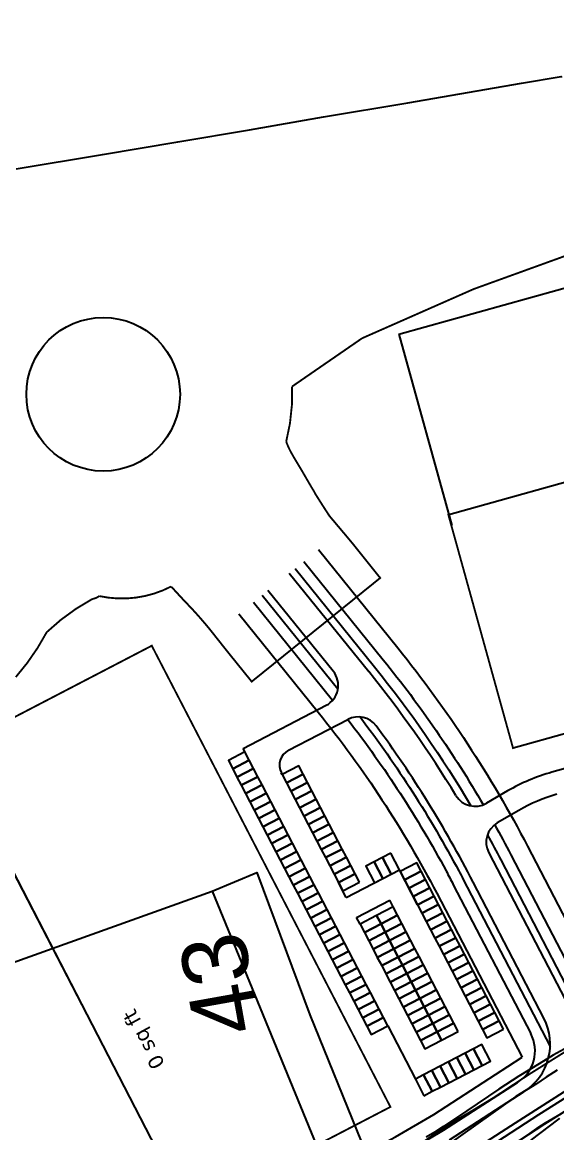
# Model space of a CAD drawing. Header units: millimetres. Extents: x 111502 to 977541, y 8702 to 1044108.
# Drawn here: x 489377.7 to 489520.3, y 241149.1 to 241445.6 of the extents above; entities that cross this region are included whole.
import ezdxf

# ---------------------------------------------------------------- set-up
doc = ezdxf.new("R2010")
doc.units = ezdxf.units.MM
doc.header["$LTSCALE"] = 0.25
doc.linetypes.add('DASHED2', pattern=[9.525, 6.35, -3.175])
for name, color, linetype in [('E HVSS As Laid HV', 10, 'Continuous'), ('X HVSS Site Background', 8, 'Continuous'), ('X HVSS Site Outline', 210, 'Continuous')]:
    doc.layers.add(name, color=color, linetype=linetype)
doc.styles.add('Proposed Employment Area - 11-089-MP013-01a$0$1250T35R', font='verdana.ttf', dxfattribs={"height": 4375})
doc.styles.add('Proposed Employment Area - 11-089-MP013-01a$0$2500T70R', font='arial.ttf', dxfattribs={"height": 17500})
doc.styles.add('Proposed Employment Area - 11-089-MP013-01a$0$Standard', font='txt')

# ---------------------------------------------------------------- blocks, each defined once
blk = doc.blocks.new('Proposed Commercial Boundary - 09.02.22')
at = {"layer": 'X HVSS Site Outline', "const_width": 500}
blk.add_lwpolyline([(489483268, 241145694), (489491363, 241151227), (489497125, 241154611), (489503578, 241158526), (489513186, 241164851), (489519698, 241168930), (489522924, 241170950)], dxfattribs=at)
blk.add_lwpolyline([(489560100, 241394418, 0.0509393), (489468378, 241361203), (489449682, 241348309, -0.0735198), (489448126, 241333635), (489448241, 241333312), (489448255, 241333274), (489448347, 241333033), (489448386, 241332933), (489448439, 241332800), (489448447, 241332781), (489448596, 241332424), (489448624, 241332359), (489448757, 241332061), (489448825, 241331914), (489449049, 241331450), (489449158, 241331235), (489449275, 241331011), (489449302, 241330960), (489449427, 241330729), (489449477, 241330638), (489449497, 241330602), (489449516, 241330569), (489449556, 241330496), (489449604, 241330409), (489449785, 241330085), (489449834, 241329998), (489449849, 241329972), (489450054, 241329610), (489450173, 241329399), (489450294, 241329201), (489450586, 241328719), (489450877, 241328237), (489451167, 241327755), (489451456, 241327272), (489451744, 241326789), (489452031, 241326304), (489452318, 241325818), (489452604, 241325329), (489452890, 241324836), (489453177, 241324341), (489453412, 241323932), (489453415, 241323926), (489453493, 241323791), (489453597, 241323612), (489453998, 241322923), (489454027, 241322872), (489454299, 241322408), (489454367, 241322292), (489454502, 241322061), (489455004, 241321211), (489455510, 241320380), (489455896, 241319652), (489456263, 241319067), (489456795, 241318222), (489457329, 241317379), (489457866, 241316538), (489458335, 241315808), (489458370, 241315753), (489458393, 241315718), (489458404, 241315701), (489458826, 241315048), (489458879, 241314966), (489458945, 241314864), (489459351, 241314240), (489459394, 241314173), (489459490, 241314027), (489459655, 241313775), (489459690, 241313732), (489459871, 241313518), (489460515, 241312752), (489460703, 241312529), (489461159, 241311987), (489461296, 241311825), (489461803, 241311222), (489462323, 241310605), (489462447, 241310457), (489462933, 241309880), (489462943, 241309867), (489463091, 241309692), (489463736, 241308926), (489464385, 241308154), (489465029, 241307379), (489465166, 241307216), (489465669, 241306611), (489465785, 241306472), (489466333, 241305791), (489466961, 241305006), (489467004, 241304952), (489467569, 241304245), (489467585, 241304225), (489468209, 241303444), (489468810, 241302692), (489468834, 241302663), (489469350, 241302017), (489469458, 241301881), (489469946, 241301270), (489470082, 241301100), (489470485, 241300596), (489470707, 241300319), (489471082, 241299850), (489471326, 241299548), (489471622, 241299180), (489471953, 241298769), (489472580, 241297990), (489473207, 241297211), (489438914, 241269537), (489438286, 241270315), (489437658, 241271093), (489437326, 241271504), (489437030, 241271872), (489436785, 241272174), (489436783, 241272177), (489436401, 241272650), (489436179, 241272926), (489435773, 241273428), (489435637, 241273597), (489435145, 241274206), (489435037, 241274341), (489434517, 241274984), (489434494, 241275013), (489433889, 241275762), (489433261, 241276541), (489433245, 241276561), (489432677, 241277265), (489432629, 241277324), (489431997, 241278115), (489431469, 241278780), (489431372, 241278903), (489430883, 241279520), (489430750, 241279687), (489430129, 241280470), (489429504, 241281257), (489428880, 241282050), (489428735, 241282234), (489428729, 241282243), (489428270, 241282824), (489428158, 241282963), (489427664, 241283577), (489427177, 241284171), (489427051, 241284324), (489426607, 241284856), (489426429, 241285066), (489425792, 241285812), (489425617, 241286014), (489425466, 241286188), (489425430, 241286229), (489425428, 241286231), (489425148, 241286552), (489425036, 241286681), (489424988, 241286736), (489424504, 241287285), (489424427, 241287371), (489424366, 241287439), (489423854, 241288008), (489423844, 241288019), (489423817, 241288049), (489423777, 241288093), (489423202, 241288719), (489422537, 241289429), (489421865, 241290133), (489421183, 241290832), (489417416, 241294923, -0.1748349), (489398236, 241292370, -0.1149553), (489396362, 241291582, 0.0665165), (489384220, 241282744, -0.0576049), (489375952, 241270743)], format="xyb", dxfattribs=at)
at = {"layer": 'X HVSS Site Outline'}
blk.add_lwpolyline([(489513364, 241147080, 500, 500, 0), (489521121, 241152972, 500, 500, 0)], format="xyseb", dxfattribs=at)
blk = doc.blocks.new('commercial background')
at = {"layer": 'X HVSS Site Background'}
for p, q in [((965.45, 891.34), (1120.53, 934.49)), ((965.45, 891.34), (979.66, 840.29)), ((936.25, 827.55), (957.44, 801.31)), ((947.99, 801.38), (930.57, 822.97)), ((923.97, 780.77), (946.09, 792.29)), ((936.05, 780.3), (951.85, 788.52)), ((845.79, 780.21), (908.28, 659.38)), ((925.58, 777.67), (923.97, 780.77)), ((1033.54, 781.94), (1006.35, 774.41)), ((934.37, 773.79), (934.13, 774.23)), ((994.5, 769.41), (988.88, 766.13)), ((997.53, 764.23), (991.77, 760.87)), ((989.47, 752.92), (1009.86, 713.71)), ((951.45, 740.96), (965.64, 748.35)), ((970.49, 739.03), (965.64, 748.35)), ((951.45, 740.96), (949.37, 744.96)), ((1004.2, 708.77), (985.33, 745.06)), ((954.22, 735.64), (963.09, 740.26)), ((964.01, 738.48), (963.09, 740.26)), ((955.14, 733.87), (954.22, 735.64)), ((962.51, 706.7), (969.9, 692.51)), ((979.01, 676.27), (998.91, 689.17)), ((998.91, 689.17), (998.94, 689.19)), ((1002.86, 683.03), (1013.66, 689.9)), ((982.86, 670.06), (1002.86, 683.03))]:
    blk.add_line(p, q, dxfattribs=at)
at = {"layer": 'X HVSS Site Background', "const_width": 0.5}
for points in [[(978.71, 843.14), (995.96, 780.87), (1141.45, 821.53), (1124.2, 883.8)], [(845.79, 780.21), (899.55, 808.19), (963.24, 685.07), (909.47, 657.09)]]:
    blk.add_lwpolyline(points, close=True, dxfattribs=at)
at = {"layer": 'X HVSS Site Background', "flags": 128}
for points in [[(944.03, 833.84), (965.22, 807.59, -0.049926), (999.82, 754.69), (1021.98, 712.07)], [(940.14, 830.69), (961.33, 804.45, -0.037767), (988.07, 765.66, -0.037767)], [(937.81, 828.81), (958.99, 802.56, -0.036569), (984.73, 765.42, -0.036569)], [(922.79, 816.69), (943.97, 790.44, -0.049926), (975.6, 742.09), (998.37, 698.31)], [(955.13, 789.18, -0.040997), (981.47, 748.11)], [(951.86, 788.52, -0.040933), (978.1, 748.07)], [(991.04, 760.45, -0.007332), (995.38, 752.38), (1014.3, 716, 0.411311), (1030.38, 710.84), (1040.13, 715.79), (1061.64, 725.24), (1074.16, 730.34), (1086.58, 735.65), (1096.71, 739.6), (1109.57, 743.75), (1117.13, 745.76), (1132.93, 749.22), (1144.09, 751.23), (1166.26, 755.18)], [(989.14, 757.69, -0.006138), (992.72, 751), (1015.08, 708)], [(978.1, 748.07, -0.003514), (980.03, 744.4), (1000.7, 704.66)], [(981.47, 748.11, -0.002205), (982.7, 745.79), (1005.88, 701.21)]]:
    blk.add_lwpolyline(points, format="xyb", dxfattribs=at)
for points in [[(929.01, 821.71), (949.25, 796.64)], [(926.68, 819.83), (947.82, 793.64)], [(930.08, 639.76), (941.99, 645.05), (962.72, 655.31), (973.56, 661.09), (984.44, 667.51), (1004.48, 680.51), (1015.2, 687.33), (1025.13, 692.88), (1032.85, 697.18), (1045.82, 703.76), (1066.83, 712.99), (1079.28, 718.07), (1091.61, 723.34), (1101.17, 727.07), (1113.32, 730.99), (1120.26, 732.83), (1135.53, 736.17), (1146.43, 738.13), (1169.41, 742.23), (1182.48, 744.53), (1213.04, 749.82), (1231.61, 752.93), (1244.73, 755.37)], [(783.77, 614.26), (805.16, 619.58), (840.27, 628.31), (852.75, 631.8), (861.02, 634.41), (880.73, 640.58), (900.63, 647.37), (916.7, 653.84), (934.22, 661.62), (954.36, 671.59), (964.6, 677.05), (974.8, 683.08), (994.59, 695.9), (998.37, 698.31)], [(886.97, 637.43), (902.37, 642.69), (918.65, 649.24), (936.34, 657.09), (956.64, 667.14), (967.05, 672.69), (977.44, 678.82), (997.2, 691.61), (997.2, 691.61), (997.2, 691.61)]]:
    blk.add_lwpolyline(points, dxfattribs=at)
at = {"layer": 'X HVSS Site Background'}
for points in [[(925.58, 777.67), (924.43, 779.89), (919.99, 777.58), (921.15, 775.36)], [(926.74, 775.45), (925.58, 777.67), (921.15, 775.36), (922.3, 773.14)], [(927.89, 773.23), (926.74, 775.45), (922.3, 773.14), (923.45, 770.93)], [(939.96, 773.88), (938.8, 776.09), (934.37, 773.79), (935.52, 771.57)], [(941.11, 771.66), (939.96, 773.88), (935.52, 771.57), (936.67, 769.35)], [(929.04, 771.02), (927.89, 773.23), (923.45, 770.93), (924.61, 768.71)], [(930.2, 768.8), (929.04, 771.02), (924.61, 768.71), (925.76, 766.49)], [(942.26, 769.44), (941.11, 771.66), (936.67, 769.35), (937.83, 767.13)], [(931.35, 766.58), (930.2, 768.8), (925.76, 766.49), (926.92, 764.27)], [(943.42, 767.22), (942.26, 769.44), (937.83, 767.13), (938.98, 764.91)], [(932.51, 764.36), (931.35, 766.58), (926.92, 764.27), (928.07, 762.05)], [(944.57, 765), (943.42, 767.22), (938.98, 764.91), (940.14, 762.7)], [(945.73, 762.79), (944.57, 765), (940.14, 762.7), (941.29, 760.48)], [(933.66, 762.14), (932.51, 764.36), (928.07, 762.05), (929.22, 759.84)], [(934.81, 759.93), (933.66, 762.14), (929.22, 759.84), (930.38, 757.62)], [(946.88, 760.57), (945.73, 762.79), (941.29, 760.48), (942.44, 758.26)], [(935.97, 757.71), (934.81, 759.93), (930.38, 757.62), (931.53, 755.4)], [(948.03, 758.35), (946.88, 760.57), (942.44, 758.26), (943.6, 756.04)], [(937.12, 755.49), (935.97, 757.71), (931.53, 755.4), (932.69, 753.18)], [(949.19, 756.13), (948.03, 758.35), (943.6, 756.04), (944.75, 753.83)], [(950.34, 753.92), (949.19, 756.13), (944.75, 753.83), (945.91, 751.61)], [(938.28, 753.27), (937.12, 755.49), (932.69, 753.18), (933.84, 750.97)], [(939.43, 751.06), (938.28, 753.27), (933.84, 750.97), (934.99, 748.75)], [(951.5, 751.7), (950.34, 753.92), (945.91, 751.61), (947.06, 749.39)], [(940.58, 748.84), (939.43, 751.06), (934.99, 748.75), (936.15, 746.53)], [(952.65, 749.48), (951.5, 751.7), (947.06, 749.39), (948.21, 747.17)], [(958.9, 750.48), (956.68, 749.32), (958.99, 744.89), (961.2, 746.04)], [(961.11, 751.63), (958.9, 750.48), (961.2, 746.04), (963.42, 747.19)], [(963.33, 752.78), (961.11, 751.63), (963.42, 747.19), (965.64, 748.35)], [(971.46, 748), (970.3, 750.21), (965.87, 747.91), (967.02, 745.69)], [(941.74, 746.62), (940.58, 748.84), (936.15, 746.53), (937.3, 744.31)], [(953.8, 747.26), (952.65, 749.48), (948.21, 747.17), (949.37, 744.96)], [(954.96, 745.05), (953.8, 747.26), (949.37, 744.96), (950.52, 742.74)], [(972.61, 745.78), (971.46, 748), (967.02, 745.69), (968.18, 743.47)], [(942.89, 744.4), (941.74, 746.62), (937.3, 744.31), (938.46, 742.09)], [(944.05, 742.19), (942.89, 744.4), (938.46, 742.09), (939.61, 739.88)], [(973.77, 743.56), (972.61, 745.78), (968.18, 743.47), (969.33, 741.25)], [(945.2, 739.97), (944.05, 742.19), (939.61, 739.88), (940.76, 737.66)], [(974.92, 741.34), (973.77, 743.56), (969.33, 741.25), (970.49, 739.03)], [(976.08, 739.13), (974.92, 741.34), (970.49, 739.03), (971.64, 736.82)], [(946.35, 737.75), (945.2, 739.97), (940.76, 737.66), (941.92, 735.44)], [(965.16, 736.26), (964.01, 738.48), (959.57, 736.17), (960.73, 733.96)], [(977.23, 736.91), (976.08, 739.13), (971.64, 736.82), (972.79, 734.6)], [(947.51, 735.53), (946.35, 737.75), (941.92, 735.44), (943.07, 733.22)], [(948.66, 733.31), (947.51, 735.53), (943.07, 733.22), (944.23, 731.01)], [(960.73, 733.96), (959.57, 736.17), (955.14, 733.87), (956.29, 731.65)], [(966.32, 734.05), (965.16, 736.26), (960.73, 733.96), (961.88, 731.74)], [(978.38, 734.69), (977.23, 736.91), (972.79, 734.6), (973.95, 732.38)], [(949.82, 731.1), (948.66, 733.31), (944.23, 731.01), (945.38, 728.79)], [(961.88, 731.74), (960.73, 733.96), (956.29, 731.65), (957.45, 729.43)], [(967.47, 731.83), (966.32, 734.05), (961.88, 731.74), (963.04, 729.52)], [(979.54, 732.47), (978.38, 734.69), (973.95, 732.38), (975.1, 730.16)], [(980.69, 730.25), (979.54, 732.47), (975.1, 730.16), (976.26, 727.95)], [(950.97, 728.88), (949.82, 731.1), (945.38, 728.79), (946.53, 726.57)], [(963.04, 729.52), (961.88, 731.74), (957.45, 729.43), (958.6, 727.21)], [(964.19, 727.3), (963.04, 729.52), (958.6, 727.21), (959.75, 725)], [(968.63, 729.61), (967.47, 731.83), (963.04, 729.52), (964.19, 727.3)], [(969.78, 727.39), (968.63, 729.61), (964.19, 727.3), (965.34, 725.09)], [(981.85, 728.04), (980.69, 730.25), (976.26, 727.95), (977.41, 725.73)], [(952.12, 726.66), (950.97, 728.88), (946.53, 726.57), (947.69, 724.35)], [(953.28, 724.44), (952.12, 726.66), (947.69, 724.35), (948.84, 722.14)], [(965.34, 725.09), (964.19, 727.3), (959.75, 725), (960.91, 722.78)], [(970.93, 725.18), (969.78, 727.39), (965.34, 725.09), (966.5, 722.87)], [(983, 725.82), (981.85, 728.04), (977.41, 725.73), (978.56, 723.51)], [(954.43, 722.23), (953.28, 724.44), (948.84, 722.14), (950, 719.92)], [(966.5, 722.87), (965.34, 725.09), (960.91, 722.78), (962.06, 720.56)], [(972.09, 722.96), (970.93, 725.18), (966.5, 722.87), (967.65, 720.65)], [(984.15, 723.6), (983, 725.82), (978.56, 723.51), (979.72, 721.29)], [(985.31, 721.38), (984.15, 723.6), (979.72, 721.29), (980.87, 719.08)], [(955.59, 720.01), (954.43, 722.23), (950, 719.92), (951.15, 717.7)], [(967.65, 720.65), (966.5, 722.87), (962.06, 720.56), (963.22, 718.34)], [(968.81, 718.43), (967.65, 720.65), (963.22, 718.34), (964.37, 716.12)], [(973.24, 720.74), (972.09, 722.96), (967.65, 720.65), (968.81, 718.43)], [(974.4, 718.52), (973.24, 720.74), (968.81, 718.43), (969.96, 716.22)], [(986.46, 719.17), (985.31, 721.38), (980.87, 719.08), (982.03, 716.86)], [(956.74, 717.79), (955.59, 720.01), (951.15, 717.7), (952.3, 715.48)], [(957.89, 715.57), (956.74, 717.79), (952.3, 715.48), (953.46, 713.26)], [(969.96, 716.22), (968.81, 718.43), (964.37, 716.12), (965.52, 713.91)], [(975.55, 716.31), (974.4, 718.52), (969.96, 716.22), (971.11, 714)], [(987.62, 716.95), (986.46, 719.17), (982.03, 716.86), (983.18, 714.64)], [(959.05, 713.36), (957.89, 715.57), (953.46, 713.26), (954.61, 711.05)], [(971.11, 714), (969.96, 716.22), (965.52, 713.91), (966.68, 711.69)], [(976.7, 714.09), (975.55, 716.31), (971.11, 714), (972.27, 711.78)], [(988.77, 714.73), (987.62, 716.95), (983.18, 714.64), (984.33, 712.42)], [(989.92, 712.51), (988.77, 714.73), (984.33, 712.42), (985.49, 710.2)], [(960.2, 711.14), (959.05, 713.36), (954.61, 711.05), (955.77, 708.83)], [(972.27, 711.78), (971.11, 714), (966.68, 711.69), (967.83, 709.47)], [(973.42, 709.56), (972.27, 711.78), (967.83, 709.47), (968.99, 707.25)], [(977.86, 711.87), (976.7, 714.09), (972.27, 711.78), (973.42, 709.56)], [(979.01, 709.65), (977.86, 711.87), (973.42, 709.56), (974.58, 707.34)], [(991.08, 710.29), (989.92, 712.51), (985.49, 710.2), (986.64, 707.99)], [(961.36, 708.92), (960.2, 711.14), (955.77, 708.83), (956.92, 706.61)], [(962.51, 706.7), (961.36, 708.92), (956.92, 706.61), (958.07, 704.39)], [(974.58, 707.34), (973.42, 709.56), (968.99, 707.25), (970.14, 705.04)], [(980.17, 707.43), (979.01, 709.65), (974.58, 707.34), (975.73, 705.13)], [(992.23, 708.08), (991.08, 710.29), (986.64, 707.99), (987.8, 705.77)], [(975.73, 705.13), (974.58, 707.34), (970.14, 705.04), (971.29, 702.82)], [(981.32, 705.22), (980.17, 707.43), (975.73, 705.13), (976.88, 702.91)], [(993.39, 705.86), (992.23, 708.08), (987.8, 705.77), (988.95, 703.55)], [(976.88, 702.91), (975.73, 705.13), (971.29, 702.82), (972.45, 700.6)], [(985.51, 695), (987.73, 696.15), (985.42, 700.59), (983.2, 699.43)], [(987.73, 696.15), (989.95, 697.31), (987.64, 701.74), (985.42, 700.59)], [(978.86, 691.54), (981.07, 692.69), (978.77, 697.12), (976.55, 695.97)], [(981.07, 692.69), (983.29, 693.84), (980.98, 698.28), (978.77, 697.12)], [(983.29, 693.84), (985.51, 695), (983.2, 699.43), (980.98, 698.28)], [(974.42, 689.23), (976.64, 690.38), (974.33, 694.82), (972.11, 693.66)], [(976.64, 690.38), (978.86, 691.54), (976.55, 695.97), (974.33, 694.82)], [(972.2, 688.07), (974.42, 689.23), (972.11, 693.66), (969.9, 692.51)]]:
    blk.add_lwpolyline(points, close=True, dxfattribs=at)
blk.add_circle((886.59, 875.31), 20.5, dxfattribs=at)
for centre, radius, start, end in [((943.33, 797.61), 6, 297.4912, 38.9072), ((718.31, 608.3), 307.3, 31.353, 38.9072), ((954.62, 783.2), 6, 36.5047, 117.4912), ((717.79, 607.94), 300.62, 27.1368, 36.5017), ((938.13, 776.31), 4.5, 117.4912, 207.4912), ((1019.7, 726.22), 50, 105.4849, 120.2557), ((985.86, 771.32), 6, 211.353, 300.2557), ((1019.7, 726.22), 44, 105.8976, 120.2557), ((994.79, 755.69), 6, 120.2557, 207.4744), ((990.89, 701.85), 15, 302.4712, 27.4744), ((991.83, 700.05), 10, 302.4712, 27.4744)]:
    blk.add_arc(centre, radius, start, end, dxfattribs=at)
for s, width, gutter_width, insert, char_height, attachment_point, rotation, style in [('43', 62.5848, 87.5, (906.65, 729.53), 17.5, 3, 100.1445, 'Proposed Employment Area - 11-089-MP013-01a$0$2500T70R'), ('\\pxql,t14; 0 sq ft\\P\\ptz;\\P\\P ', 154.5296, 31.25, (848.16, 840.56), 3.9375, 9, 118.6603, 'Proposed Employment Area - 11-089-MP013-01a$0$1250T35R')]:
    blk.add_mtext_dynamic_manual_height_columns(s, width=width, gutter_width=gutter_width, heights=[0], dxfattribs=dict(at, insert=insert, char_height=char_height, attachment_point=attachment_point, rotation=rotation, style=style))
at = {"layer": 'X HVSS Site Background', "style": 'Proposed Employment Area - 11-089-MP013-01a$0$Standard'}
for p, rotation in [((485.88, 899.5), 95.9302), ((729.37, 850.69), 240.5366), ((319.53, 839.47), 95.9302), ((520.9, 756.6), 330.4683), ((1582.14, 507.49), 240.4683), ((1846.75, 293.1), 209.3143), ((1096.5, 265.37), 60.4683)]:
    blk.add_attdef('NOOFPARKINGSPACES', p, '', height=0.3, rotation=rotation, dxfattribs=at)
blk = doc.blocks.new('OS MAP 060722')
at = {"layer": 'X HVSS Site Background', "flags": 128}
for points in [[(565.5, 2280.14), (588.52, 2283.96), (588.52, 2283.96), (608.62, 2287.36), (608.62, 2287.36), (627.72, 2290.56), (627.72, 2290.56), (647.52, 2293.96), (647.52, 2293.96), (670.02, 2297.76), (670.02, 2297.76), (688.52, 2300.96), (688.52, 2300.96), (700.32, 2302.96), (700.32, 2302.96), (710.93, 2304.74), (710.93, 2304.74), (710.91, 2304.52)], [(714.68, 2035.6), (698.68, 2025.35), (698.68, 2025.35), (689.68, 2019.55)], [(700.42, 2021.06), (703.22, 2023.06), (703.22, 2023.06), (705.02, 2024.36), (705.02, 2024.36), (706.72, 2025.46), (706.72, 2025.46), (711.02, 2027.96)], [(709.82, 2039.46), (706.92, 2037.66), (706.92, 2037.66), (704.32, 2035.86), (704.32, 2035.86), (698.82, 2032.46), (698.82, 2032.46), (681.27, 2019.98)], [(617.78, 2087.32), (629.69, 2092.27), (629.69, 2092.27), (643.82, 2054.29), (643.82, 2054.29), (657.64, 2020.27), (657.64, 2020.27), (661.1, 2013.65)], [(521.66, 2052.83), (617.78, 2087.32)], [(617.78, 2087.32), (645.63, 2019.36), (645.63, 2019.36), (645.22, 2016.42), (645.22, 2016.42), (640.13, 2013.19), (640.13, 2013.19), (567.76, 1989.73), (567.76, 1989.73), (532.12, 1979.13), (532.12, 1979.13), (529.09, 1975.73), (529.09, 1975.73), (528.13, 1973.59), (528.13, 1973.59), (529.87, 1965.23)], [(712.72, 2045.66), (708.82, 2043.46), (708.82, 2043.46), (705.02, 2041.16), (705.02, 2041.16), (699.62, 2037.86), (699.62, 2037.86), (694.32, 2034.46), (694.32, 2034.46), (685.72, 2028.66), (685.72, 2028.66), (679.52, 2024.49), (679.52, 2024.49), (677.22, 2022.99), (677.22, 2022.99), (674.92, 2021.59)]]:
    blk.add_lwpolyline(points, dxfattribs=at)

msp = doc.modelspace()

# ---------------------------------------------------------------- linework, layer by layer
at = {"lineweight": 0}
msp.add_circle((488727.82, 239008.33), 11388.42, dxfattribs=at)

# ---------------------------------------------------------------- block references
at = {"layer": 'E HVSS As Laid HV', "linetype": 'DASHED2', "lineweight": 0}
msp.add_blockref('OS MAP 060722', (488810.58, 239126.31), dxfattribs=at)
at = {"layer": 'X HVSS Site Background', "lineweight": 0}
msp.add_blockref('commercial background', (488512.69, 240470.93), dxfattribs=at)
at = {"layer": 'X HVSS Site Outline', "lineweight": 0, "xscale": 0.001, "yscale": 0.001, "zscale": 0.001}
msp.add_blockref('Proposed Commercial Boundary - 09.02.22', (0, 0), dxfattribs=at)

doc.saveas('drawing.dxf')
